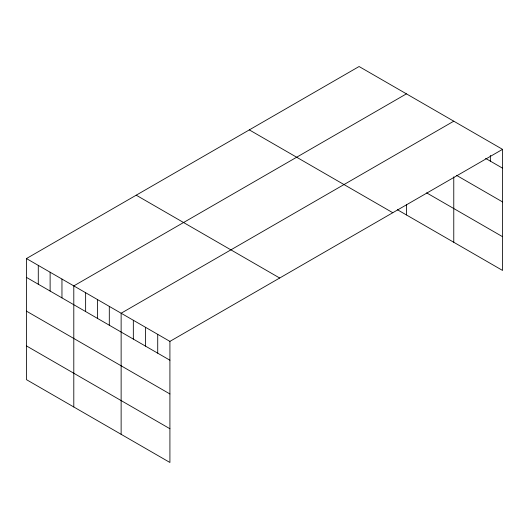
<?xml version="1.0" encoding="UTF-8"?>
<svg xmlns="http://www.w3.org/2000/svg" width="529" height="529" viewBox="0 0 529 529"><rect width="100%" height="100%" fill="white"/><g stroke="black" fill="none" stroke-linecap="round" stroke-linejoin="round"><path stroke-width="0.79" d="M502.55 149.35L169.915 341.39L169.915 462.478L26.45 379.65L26.45 258.562L359.085 66.522L502.55 149.35L502.55 270.438L397.378 209.715M406.431 93.851L73.795 285.898L73.795 406.986M453.77 121.187L121.134 313.234L121.134 434.322M485.615 158.396L502.55 168.169M456.481 175.324L502.55 201.919M426.619 192.854L502.55 236.688M249.318 129.896L392.783 212.724M136.218 195.188L279.682 278.016M26.45 258.562L169.915 341.39M26.45 277.388L169.915 360.216M26.45 311.131L169.915 393.966M26.45 345.906L169.915 428.735M490.357 155.4L490.357 161.133M453.77 176.845L453.77 242.275M406.431 204.498L406.431 214.939M157.721 334.354L157.721 353.174M145.528 327.312L145.528 346.138M133.334 320.27L133.334 339.096M109.305 306.397L109.305 325.223M97.468 299.566L97.468 318.385M85.632 292.729L85.632 311.555M61.959 279.061L61.959 297.887M50.123 272.23L50.123 291.056M38.286 265.399L38.286 284.218"/></g></svg>
